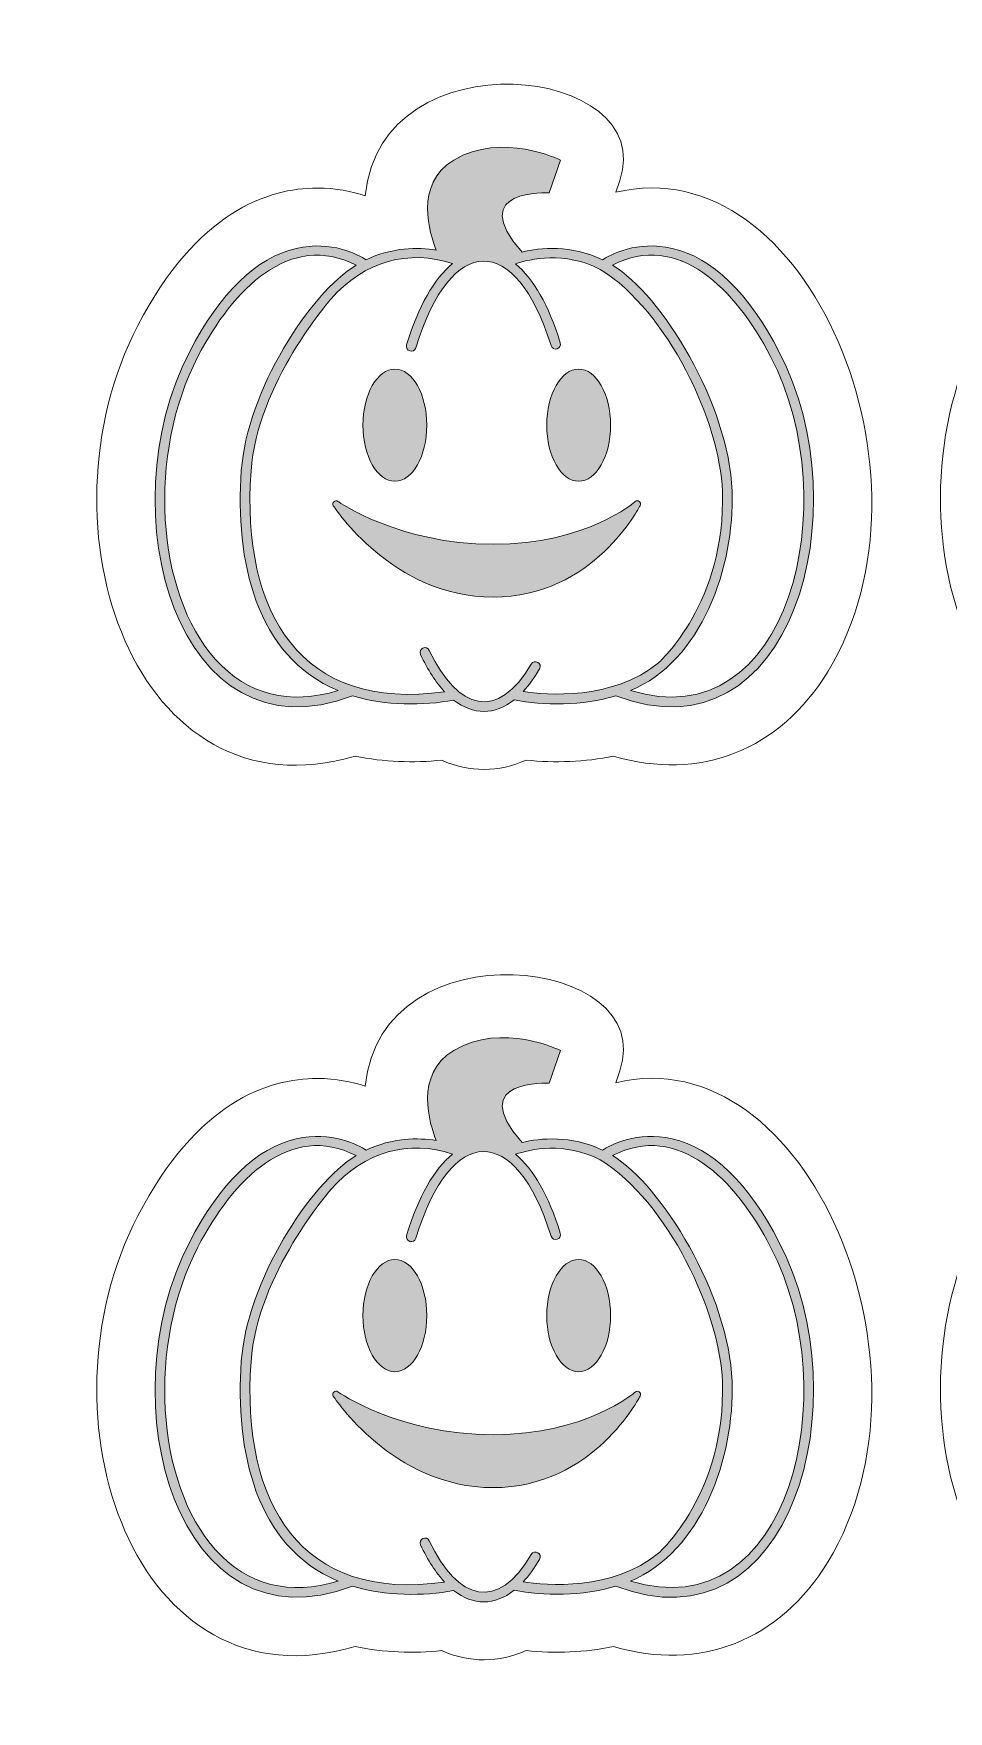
# Model space of a CAD drawing. Header units: inches. Extents: x 31.1 to 44.2, y -15.4 to -9.4.
# Drawn here: x 37.397 to 39.363, y -13.187 to -9.581 of the extents above; entities that cross this region are included whole.
import ezdxf

# ---------------------------------------------------------------- set-up
doc = ezdxf.new("R2010")
doc.units = ezdxf.units.IN
doc.header["$MEASUREMENT"] = 0
doc.layers.add('_U+0421_U+043B_U+043E_U+0439 1', color=7, linetype='Continuous')

msp = doc.modelspace()

# ---------------------------------------------------------------- hatches: boundary and pattern name
at = {"layer": '_U+0421_U+043B_U+043E_U+0439 1', "true_color": 0xffffff}
h = msp.add_hatch(color=7, dxfattribs=at)
h.dxf.hatch_style = 2
edge = h.paths.add_edge_path()
edge.add_spline(control_points=[(38.4995, -10.4227), (38.4995, -10.3561), (38.5302, -10.3022), (38.5681, -10.3022), (38.6059, -10.3022), (38.6366, -10.3561), (38.6366, -10.4227), (38.6366, -10.4893), (38.6059, -10.5432), (38.5681, -10.5432), (38.5302, -10.5432), (38.4995, -10.4893), (38.4995, -10.4227)], knot_values=[0, 0, 0, 0, 0.013889, 0.013889, 0.013889, 0.027778, 0.027778, 0.027778, 0.041667, 0.041667, 0.041667, 0.055556, 0.055556, 0.055556, 0.055556], degree=3, periodic=0)
edge.add_line((38.4995, -10.4227), (38.4995, -10.4227))
edge = h.paths.add_edge_path()
edge.add_spline(control_points=[(38.1732, -10.5432), (38.2111, -10.5432), (38.2418, -10.4893), (38.2418, -10.4227), (38.2418, -10.3561), (38.2111, -10.3022), (38.1732, -10.3022), (38.1353, -10.3022), (38.1046, -10.3561), (38.1046, -10.4227), (38.1046, -10.4893), (38.1353, -10.5432), (38.1732, -10.5432)], knot_values=[0, 0, 0, 0, 0.013889, 0.013889, 0.013889, 0.027778, 0.027778, 0.027778, 0.041667, 0.041667, 0.041667, 0.055556, 0.055556, 0.055556, 0.055556], degree=3, periodic=0)
edge.add_line((38.1732, -10.5432), (38.1732, -10.5432))
edge = h.paths.add_edge_path()
edge.add_spline(control_points=[(38.6482, -11.0041), (38.5767, -11.0259), (38.4914, -11.0256), (38.4296, -11.0129), (38.3876, -11.046), (38.3415, -11.0461), (38.2995, -11.0132), (38.2352, -11.026), (38.1521, -11.0254), (38.0824, -11.0041), (37.7055, -11.148), (37.5544, -10.6068), (37.7315, -10.2656), (37.7979, -10.1377), (37.8752, -10.0627), (37.9614, -10.0428), (38.037, -10.0253), (38.0944, -10.0563), (38.1115, -10.0671), (38.1679, -10.0402), (38.2225, -10.0401), (38.2621, -10.0463), (38.2481, -10.0118), (38.2138, -9.9046), (38.2998, -9.853), (38.4032, -9.7909), (38.529, -9.853), (38.529, -9.853), (38.529, -9.853), (38.5049, -9.9236), (38.5049, -9.9236), (38.5049, -9.9236), (38.3236, -9.913), (38.4465, -10.0507), (38.4862, -10.0412), (38.5514, -10.0348), (38.6192, -10.0671), (38.6363, -10.0563), (38.6937, -10.0253), (38.7693, -10.0428), (38.8555, -10.0627), (38.9328, -10.1377), (38.9992, -10.2656), (39.1756, -10.6053), (39.0262, -11.1484), (38.6482, -11.0041)], knot_values=[0, 0, 0, 0, 0.013889, 0.013889, 0.013889, 0.027778, 0.027778, 0.027778, 0.041667, 0.041667, 0.041667, 0.055556, 0.055556, 0.055556, 0.069444, 0.069444, 0.069444, 0.083333, 0.083333, 0.083333, 0.097222, 0.097222, 0.097222, 0.111111, 0.111111, 0.111111, 0.125, 0.125, 0.125, 0.138889, 0.138889, 0.138889, 0.152778, 0.152778, 0.152778, 0.166667, 0.166667, 0.166667, 0.180556, 0.180556, 0.180556, 0.194444, 0.194444, 0.194444, 0.208333, 0.208333, 0.208333, 0.208333], degree=3, periodic=0)
edge.add_line((38.6482, -11.0041), (38.6482, -11.0041))
edge = h.paths.add_edge_path()
edge.add_spline(control_points=[(38.0511, -10.9929), (37.8734, -10.9191), (37.8296, -10.7126), (37.8432, -10.5201), (37.8553, -10.3494), (37.9906, -10.1386), (38.0898, -10.0789), (37.9484, -10.0061), (37.8257, -10.1292), (37.75, -10.2752), (37.6413, -10.4846), (37.6587, -10.7826), (37.7879, -10.9261), (37.8566, -11.0023), (37.9472, -11.025), (38.0511, -10.9929)], knot_values=[0, 0, 0, 0, 0.013889, 0.013889, 0.013889, 0.027778, 0.027778, 0.027778, 0.041667, 0.041667, 0.041667, 0.055556, 0.055556, 0.055556, 0.069444, 0.069444, 0.069444, 0.069444], degree=3, periodic=0)
edge.add_line((38.0511, -10.9929), (38.0511, -10.9929))
edge = h.paths.add_edge_path()
edge.add_spline(control_points=[(38.7398, -10.9332), (38.7411, -10.9321), (38.8853, -10.803), (38.877, -10.5649), (38.8717, -10.4159), (38.7609, -10.1791), (38.6147, -10.0878), (38.5371, -10.0483), (38.4637, -10.0653), (38.4323, -10.0761), (38.4705, -10.1076), (38.5039, -10.1655), (38.5286, -10.2455), (38.5327, -10.2587), (38.5128, -10.2648), (38.5087, -10.2517), (38.4333, -10.0078), (38.2927, -10.01), (38.2184, -10.2563), (38.2144, -10.2695), (38.1945, -10.2635), (38.1985, -10.2503), (38.2235, -10.1673), (38.2577, -10.1075), (38.2968, -10.0755), (38.2038, -10.0444), (38.108, -10.0692), (38.0356, -10.1519), (38.034, -10.1537), (37.8774, -10.3322), (37.864, -10.5216), (37.8424, -10.8278), (37.9726, -11.0396), (38.2801, -10.9953), (38.2613, -10.9753), (38.2438, -10.9486), (38.2283, -10.9156), (38.2225, -10.9031), (38.2413, -10.8942), (38.2472, -10.9067), (38.3078, -11.0357), (38.3948, -11.0592), (38.4661, -10.936), (38.4731, -10.9241), (38.4911, -10.9346), (38.4842, -10.9465), (38.473, -10.9657), (38.4611, -10.9817), (38.4487, -10.995), (38.4976, -11.0023), (38.6404, -11.0148), (38.7398, -10.9332)], knot_values=[0, 0, 0, 0, 0.013889, 0.013889, 0.013889, 0.027778, 0.027778, 0.027778, 0.041667, 0.041667, 0.041667, 0.055556, 0.055556, 0.055556, 0.069444, 0.069444, 0.069444, 0.083333, 0.083333, 0.083333, 0.097222, 0.097222, 0.097222, 0.111111, 0.111111, 0.111111, 0.125, 0.125, 0.125, 0.138889, 0.138889, 0.138889, 0.152778, 0.152778, 0.152778, 0.166667, 0.166667, 0.166667, 0.180556, 0.180556, 0.180556, 0.194444, 0.194444, 0.194444, 0.208333, 0.208333, 0.208333, 0.222222, 0.222222, 0.222222, 0.236111, 0.236111, 0.236111, 0.236111], degree=3, periodic=0)
edge.add_line((38.7398, -10.9332), (38.7398, -10.9332))
edge = h.paths.add_edge_path()
edge.add_spline(control_points=[(38.9807, -10.2752), (38.9049, -10.129), (38.7817, -10.0059), (38.6408, -10.0788), (38.7458, -10.1419), (38.8912, -10.3768), (38.8978, -10.5642), (38.9035, -10.7287), (38.8315, -10.9298), (38.6795, -10.9929), (39.0193, -11.098), (39.1446, -10.5909), (38.9807, -10.2752)], knot_values=[0, 0, 0, 0, 0.013889, 0.013889, 0.013889, 0.027778, 0.027778, 0.027778, 0.041667, 0.041667, 0.041667, 0.055556, 0.055556, 0.055556, 0.055556], degree=3, periodic=0)
edge.add_line((38.9807, -10.2752), (38.9807, -10.2752))
edge = h.paths.add_edge_path()
edge.add_spline(control_points=[(38.6895, -10.5869), (38.6885, -10.5878), (38.5849, -10.6786), (38.3841, -10.6786), (38.1827, -10.6786), (38.0521, -10.5873), (38.0508, -10.5864), (38.0446, -10.582), (38.0369, -10.5894), (38.0409, -10.5958), (38.0422, -10.5978), (38.1684, -10.7923), (38.3841, -10.7923), (38.6003, -10.7923), (38.6994, -10.5971), (38.7004, -10.5952), (38.7038, -10.5883), (38.6952, -10.5818), (38.6895, -10.5869)], knot_values=[0, 0, 0, 0, 0.013889, 0.013889, 0.013889, 0.027778, 0.027778, 0.027778, 0.041667, 0.041667, 0.041667, 0.055556, 0.055556, 0.055556, 0.069444, 0.069444, 0.069444, 0.083333, 0.083333, 0.083333, 0.083333], degree=3, periodic=0)
edge.add_line((38.6895, -10.5869), (38.6895, -10.5869))
h = msp.add_hatch(color=7, dxfattribs=at)
h.dxf.hatch_style = 2
edge = h.paths.add_edge_path()
edge.add_spline(control_points=[(38.4995, -12.336), (38.4995, -12.2695), (38.5302, -12.2155), (38.5681, -12.2155), (38.6059, -12.2155), (38.6366, -12.2695), (38.6366, -12.336), (38.6366, -12.4026), (38.6059, -12.4566), (38.5681, -12.4566), (38.5302, -12.4566), (38.4995, -12.4026), (38.4995, -12.336)], knot_values=[0, 0, 0, 0, 0.013889, 0.013889, 0.013889, 0.027778, 0.027778, 0.027778, 0.041667, 0.041667, 0.041667, 0.055556, 0.055556, 0.055556, 0.055556], degree=3, periodic=0)
edge.add_line((38.4995, -12.336), (38.4995, -12.336))
edge = h.paths.add_edge_path()
edge.add_spline(control_points=[(38.1732, -12.4566), (38.2111, -12.4566), (38.2418, -12.4026), (38.2418, -12.336), (38.2418, -12.2695), (38.2111, -12.2155), (38.1732, -12.2155), (38.1353, -12.2155), (38.1046, -12.2695), (38.1046, -12.336), (38.1046, -12.4026), (38.1353, -12.4566), (38.1732, -12.4566)], knot_values=[0, 0, 0, 0, 0.013889, 0.013889, 0.013889, 0.027778, 0.027778, 0.027778, 0.041667, 0.041667, 0.041667, 0.055556, 0.055556, 0.055556, 0.055556], degree=3, periodic=0)
edge.add_line((38.1732, -12.4566), (38.1732, -12.4566))
edge = h.paths.add_edge_path()
edge.add_spline(control_points=[(38.6482, -12.9175), (38.5767, -12.9392), (38.4914, -12.9389), (38.4296, -12.9262), (38.3876, -12.9594), (38.3415, -12.9595), (38.2995, -12.9266), (38.2352, -12.9393), (38.1521, -12.9387), (38.0824, -12.9175), (37.7055, -13.0613), (37.5544, -12.5201), (37.7315, -12.1789), (37.7979, -12.051), (37.8752, -11.976), (37.9614, -11.9561), (38.037, -11.9387), (38.0944, -11.9696), (38.1115, -11.9805), (38.1679, -11.9536), (38.2225, -11.9535), (38.2621, -11.9597), (38.2481, -11.9251), (38.2138, -11.8179), (38.2998, -11.7663), (38.4032, -11.7043), (38.529, -11.7663), (38.529, -11.7663), (38.529, -11.7663), (38.5049, -11.8369), (38.5049, -11.8369), (38.5049, -11.8369), (38.3236, -11.8264), (38.4465, -11.9641), (38.4862, -11.9546), (38.5514, -11.9481), (38.6192, -11.9805), (38.6363, -11.9697), (38.6937, -11.9386), (38.7693, -11.9561), (38.8555, -11.976), (38.9328, -12.051), (38.9992, -12.1789), (39.1756, -12.5187), (39.0262, -13.0618), (38.6482, -12.9175)], knot_values=[0, 0, 0, 0, 0.013889, 0.013889, 0.013889, 0.027778, 0.027778, 0.027778, 0.041667, 0.041667, 0.041667, 0.055556, 0.055556, 0.055556, 0.069444, 0.069444, 0.069444, 0.083333, 0.083333, 0.083333, 0.097222, 0.097222, 0.097222, 0.111111, 0.111111, 0.111111, 0.125, 0.125, 0.125, 0.138889, 0.138889, 0.138889, 0.152778, 0.152778, 0.152778, 0.166667, 0.166667, 0.166667, 0.180556, 0.180556, 0.180556, 0.194444, 0.194444, 0.194444, 0.208333, 0.208333, 0.208333, 0.208333], degree=3, periodic=0)
edge.add_line((38.6482, -12.9175), (38.6482, -12.9175))
edge = h.paths.add_edge_path()
edge.add_spline(control_points=[(38.0511, -12.9063), (37.8734, -12.8324), (37.8296, -12.626), (37.8432, -12.4335), (37.8553, -12.2628), (37.9906, -12.0519), (38.0898, -11.9922), (37.9484, -11.9194), (37.8257, -12.0425), (37.75, -12.1886), (37.6413, -12.3979), (37.6587, -12.696), (37.7879, -12.8394), (37.8566, -12.9156), (37.9472, -12.9384), (38.0511, -12.9063)], knot_values=[0, 0, 0, 0, 0.013889, 0.013889, 0.013889, 0.027778, 0.027778, 0.027778, 0.041667, 0.041667, 0.041667, 0.055556, 0.055556, 0.055556, 0.069444, 0.069444, 0.069444, 0.069444], degree=3, periodic=0)
edge.add_line((38.0511, -12.9063), (38.0511, -12.9063))
edge = h.paths.add_edge_path()
edge.add_spline(control_points=[(38.7398, -12.8466), (38.7411, -12.8455), (38.8853, -12.7164), (38.877, -12.4782), (38.8717, -12.3293), (38.7609, -12.0924), (38.6147, -12.0012), (38.5371, -11.9616), (38.4637, -11.9786), (38.4323, -11.9894), (38.4705, -12.0209), (38.5039, -12.0789), (38.5286, -12.1588), (38.5327, -12.172), (38.5128, -12.1781), (38.5087, -12.165), (38.4333, -11.9211), (38.2927, -11.9234), (38.2184, -12.1697), (38.2144, -12.1829), (38.1945, -12.1768), (38.1985, -12.1636), (38.2235, -12.0807), (38.2577, -12.0208), (38.2968, -11.9889), (38.2038, -11.9577), (38.108, -11.9826), (38.0356, -12.0652), (38.034, -12.0671), (37.8774, -12.2456), (37.864, -12.435), (37.8424, -12.7411), (37.9726, -12.953), (38.2801, -12.9086), (38.2613, -12.8886), (38.2438, -12.8619), (38.2283, -12.8289), (38.2225, -12.8165), (38.2413, -12.8076), (38.2472, -12.8201), (38.3078, -12.9491), (38.3948, -12.9726), (38.4661, -12.8494), (38.4731, -12.8374), (38.4911, -12.8479), (38.4842, -12.8598), (38.473, -12.8791), (38.4611, -12.8951), (38.4487, -12.9083), (38.4976, -12.9156), (38.6404, -12.9281), (38.7398, -12.8466)], knot_values=[0, 0, 0, 0, 0.013889, 0.013889, 0.013889, 0.027778, 0.027778, 0.027778, 0.041667, 0.041667, 0.041667, 0.055556, 0.055556, 0.055556, 0.069444, 0.069444, 0.069444, 0.083333, 0.083333, 0.083333, 0.097222, 0.097222, 0.097222, 0.111111, 0.111111, 0.111111, 0.125, 0.125, 0.125, 0.138889, 0.138889, 0.138889, 0.152778, 0.152778, 0.152778, 0.166667, 0.166667, 0.166667, 0.180556, 0.180556, 0.180556, 0.194444, 0.194444, 0.194444, 0.208333, 0.208333, 0.208333, 0.222222, 0.222222, 0.222222, 0.236111, 0.236111, 0.236111, 0.236111], degree=3, periodic=0)
edge.add_line((38.7398, -12.8466), (38.7398, -12.8466))
edge = h.paths.add_edge_path()
edge.add_spline(control_points=[(38.9807, -12.1886), (38.9049, -12.0424), (38.7817, -11.9193), (38.6408, -11.9922), (38.7458, -12.0553), (38.8912, -12.2901), (38.8978, -12.4775), (38.9035, -12.642), (38.8315, -12.8431), (38.6795, -12.9063), (39.0193, -13.0113), (39.1446, -12.5042), (38.9807, -12.1886)], knot_values=[0, 0, 0, 0, 0.013889, 0.013889, 0.013889, 0.027778, 0.027778, 0.027778, 0.041667, 0.041667, 0.041667, 0.055556, 0.055556, 0.055556, 0.055556], degree=3, periodic=0)
edge.add_line((38.9807, -12.1886), (38.9807, -12.1886))
edge = h.paths.add_edge_path()
edge.add_spline(control_points=[(38.6895, -12.5003), (38.6885, -12.5012), (38.5849, -12.592), (38.3841, -12.592), (38.1827, -12.592), (38.0521, -12.5007), (38.0508, -12.4998), (38.0446, -12.4954), (38.0369, -12.5027), (38.0409, -12.5092), (38.0422, -12.5111), (38.1684, -12.7056), (38.3841, -12.7056), (38.6003, -12.7056), (38.6994, -12.5105), (38.7004, -12.5085), (38.7038, -12.5017), (38.6952, -12.4952), (38.6895, -12.5003)], knot_values=[0, 0, 0, 0, 0.013889, 0.013889, 0.013889, 0.027778, 0.027778, 0.027778, 0.041667, 0.041667, 0.041667, 0.055556, 0.055556, 0.055556, 0.069444, 0.069444, 0.069444, 0.083333, 0.083333, 0.083333, 0.083333], degree=3, periodic=0)
edge.add_line((38.6895, -12.5003), (38.6895, -12.5003))

# ---------------------------------------------------------------- linework, layer by layer
at = {"layer": '_U+0421_U+043B_U+043E_U+0439 1', "color": 1, "lineweight": 9, "true_color": 0xff0000}
for points in [[(38.648, -9.9222), (38.648, -9.9222), (38.6567, -9.8966), (38.6567, -9.8966), (38.7408, -9.6503), (38.1433, -9.5811), (38.1094, -9.9298), (38.0809, -9.9203), (38.0461, -9.9131), (38.0065, -9.9131), (37.9005, -9.9131), (37.7475, -9.9643), (37.6209, -10.2082), (37.3967, -10.6403), (37.6154, -11.2732), (38.088, -11.1338), (38.1492, -11.1467), (38.2134, -11.1486), (38.2738, -11.1425), (38.3329, -11.1693), (38.3971, -11.1687), (38.455, -11.1423), (38.517, -11.1488), (38.5819, -11.1466), (38.6427, -11.1338), (38.8287, -11.1887), (39.0007, -11.1215), (39.1043, -10.9511), (39.358, -10.5336), (39.0598, -9.8226), (38.648, -9.9222)], [(40.4612, -9.9222), (40.4612, -9.9222), (40.4699, -9.8966), (40.4699, -9.8966), (40.554, -9.6503), (39.9565, -9.5811), (39.9226, -9.9298), (39.8941, -9.9203), (39.8593, -9.9131), (39.8197, -9.9131), (39.7137, -9.9131), (39.5607, -9.9643), (39.4341, -10.2082), (39.2099, -10.6403), (39.4286, -11.2732), (39.9012, -11.1338), (39.9624, -11.1467), (40.0266, -11.1486), (40.087, -11.1425), (40.1461, -11.1693), (40.2103, -11.1687), (40.2682, -11.1423), (40.3302, -11.1488), (40.3951, -11.1466), (40.4559, -11.1338), (40.6419, -11.1887), (40.8139, -11.1215), (40.9175, -10.9511), (41.1712, -10.5336), (40.873, -9.8226), (40.4612, -9.9222)], [(38.648, -11.8355), (38.648, -11.8355), (38.6567, -11.8099), (38.6567, -11.8099), (38.7408, -11.5636), (38.1433, -11.4945), (38.1094, -11.8431), (38.0809, -11.8337), (38.0461, -11.8264), (38.0065, -11.8264), (37.9005, -11.8264), (37.7475, -11.8776), (37.6209, -12.1216), (37.3967, -12.5536), (37.6154, -13.1866), (38.088, -13.0471), (38.1492, -13.06), (38.2134, -13.062), (38.2738, -13.0559), (38.3329, -13.0826), (38.3971, -13.082), (38.455, -13.0557), (38.517, -13.0622), (38.5819, -13.06), (38.6427, -13.0471), (38.8287, -13.102), (39.0007, -13.0348), (39.1043, -12.8645), (39.358, -12.4469), (39.0598, -11.7359), (38.648, -11.8355)], [(40.4612, -11.8355), (40.4612, -11.8355), (40.4699, -11.8099), (40.4699, -11.8099), (40.554, -11.5636), (39.9565, -11.4945), (39.9226, -11.8431), (39.8941, -11.8337), (39.8593, -11.8264), (39.8197, -11.8264), (39.7137, -11.8264), (39.5607, -11.8776), (39.4341, -12.1216), (39.2099, -12.5536), (39.4286, -13.1866), (39.9012, -13.0471), (39.9624, -13.06), (40.0266, -13.062), (40.087, -13.0559), (40.1461, -13.0826), (40.2103, -13.082), (40.2682, -13.0557), (40.3302, -13.0622), (40.3951, -13.06), (40.4559, -13.0471), (40.6419, -13.102), (40.8139, -13.0348), (40.9175, -12.8645), (41.1712, -12.4469), (40.873, -11.7359), (40.4612, -11.8355)]]:
    msp.add_open_spline(points, degree=3, knots=[0, 0, 0, 0, 1, 1, 1, 2, 2, 2, 3, 3, 3, 4, 4, 4, 5, 5, 5, 6, 6, 6, 7, 7, 7, 8, 8, 8, 9, 9, 9, 10, 10, 10, 10], dxfattribs=at)
at = {"layer": '_U+0421_U+043B_U+043E_U+0439 1', "lineweight": 0}
for points, knots in [([(38.6482, -11.0041), (38.5767, -11.0259), (38.4914, -11.0256), (38.4296, -11.0129), (38.3876, -11.046), (38.3415, -11.0461), (38.2995, -11.0132), (38.2352, -11.026), (38.1521, -11.0254), (38.0824, -11.0041), (37.7055, -11.148), (37.5544, -10.6068), (37.7315, -10.2656), (37.7979, -10.1377), (37.8752, -10.0627), (37.9614, -10.0428), (38.037, -10.0253), (38.0944, -10.0563), (38.1115, -10.0671), (38.1679, -10.0402), (38.2225, -10.0401), (38.2621, -10.0463), (38.2481, -10.0118), (38.2138, -9.9046), (38.2998, -9.853), (38.4032, -9.7909), (38.529, -9.853), (38.529, -9.853), (38.529, -9.853), (38.5049, -9.9236), (38.5049, -9.9236), (38.5049, -9.9236), (38.3236, -9.913), (38.4465, -10.0507), (38.4862, -10.0412), (38.5514, -10.0348), (38.6192, -10.0671), (38.6363, -10.0563), (38.6937, -10.0253), (38.7693, -10.0428), (38.8555, -10.0627), (38.9328, -10.1377), (38.9992, -10.2656), (39.1756, -10.6053), (39.0262, -11.1484), (38.6482, -11.0041)], [0, 0, 0, 0, 1, 1, 1, 2, 2, 2, 3, 3, 3, 4, 4, 4, 5, 5, 5, 6, 6, 6, 7, 7, 7, 8, 8, 8, 9, 9, 9, 10, 10, 10, 11, 11, 11, 12, 12, 12, 13, 13, 13, 14, 14, 14, 15, 15, 15, 15]), ([(38.0511, -10.9929), (37.8734, -10.9191), (37.8296, -10.7126), (37.8432, -10.5201), (37.8553, -10.3494), (37.9906, -10.1386), (38.0898, -10.0789), (37.9484, -10.0061), (37.8257, -10.1292), (37.75, -10.2752), (37.6413, -10.4846), (37.6587, -10.7826), (37.7879, -10.9261), (37.8566, -11.0023), (37.9472, -11.025), (38.0511, -10.9929)], [0, 0, 0, 0, 1, 1, 1, 2, 2, 2, 3, 3, 3, 4, 4, 4, 5, 5, 5, 5]), ([(38.7398, -10.9332), (38.7411, -10.9321), (38.8853, -10.803), (38.877, -10.5649), (38.8717, -10.4159), (38.7609, -10.1791), (38.6147, -10.0878), (38.5371, -10.0483), (38.4637, -10.0653), (38.4323, -10.0761), (38.4705, -10.1076), (38.5039, -10.1655), (38.5286, -10.2455), (38.5327, -10.2587), (38.5128, -10.2648), (38.5087, -10.2517), (38.4333, -10.0078), (38.2927, -10.01), (38.2184, -10.2563), (38.2144, -10.2695), (38.1945, -10.2635), (38.1985, -10.2503), (38.2235, -10.1673), (38.2577, -10.1075), (38.2968, -10.0755), (38.2038, -10.0444), (38.108, -10.0692), (38.0356, -10.1519), (38.034, -10.1537), (37.8774, -10.3322), (37.864, -10.5216), (37.8424, -10.8278), (37.9726, -11.0396), (38.2801, -10.9953), (38.2613, -10.9753), (38.2438, -10.9486), (38.2283, -10.9156), (38.2225, -10.9031), (38.2413, -10.8942), (38.2472, -10.9067), (38.3078, -11.0357), (38.3948, -11.0592), (38.4661, -10.936), (38.4731, -10.9241), (38.4911, -10.9346), (38.4842, -10.9465), (38.473, -10.9657), (38.4611, -10.9817), (38.4487, -10.995), (38.4976, -11.0023), (38.6404, -11.0148), (38.7398, -10.9332)], [0, 0, 0, 0, 1, 1, 1, 2, 2, 2, 3, 3, 3, 4, 4, 4, 5, 5, 5, 6, 6, 6, 7, 7, 7, 8, 8, 8, 9, 9, 9, 10, 10, 10, 11, 11, 11, 12, 12, 12, 13, 13, 13, 14, 14, 14, 15, 15, 15, 16, 16, 16, 17, 17, 17, 17]), ([(38.9807, -10.2752), (38.9049, -10.129), (38.7817, -10.0059), (38.6408, -10.0788), (38.7458, -10.1419), (38.8912, -10.3768), (38.8978, -10.5642), (38.9035, -10.7287), (38.8315, -10.9298), (38.6795, -10.9929), (39.0193, -11.098), (39.1446, -10.5909), (38.9807, -10.2752)], [0, 0, 0, 0, 1, 1, 1, 2, 2, 2, 3, 3, 3, 4, 4, 4, 4]), ([(38.1732, -10.5432), (38.2111, -10.5432), (38.2418, -10.4893), (38.2418, -10.4227), (38.2418, -10.3561), (38.2111, -10.3022), (38.1732, -10.3022), (38.1353, -10.3022), (38.1046, -10.3561), (38.1046, -10.4227), (38.1046, -10.4893), (38.1353, -10.5432), (38.1732, -10.5432)], [0, 0, 0, 0, 1, 1, 1, 2, 2, 2, 3, 3, 3, 4, 4, 4, 4]), ([(38.4995, -10.4227), (38.4995, -10.3561), (38.5302, -10.3022), (38.5681, -10.3022), (38.6059, -10.3022), (38.6366, -10.3561), (38.6366, -10.4227), (38.6366, -10.4893), (38.6059, -10.5432), (38.5681, -10.5432), (38.5302, -10.5432), (38.4995, -10.4893), (38.4995, -10.4227)], [0, 0, 0, 0, 1, 1, 1, 2, 2, 2, 3, 3, 3, 4, 4, 4, 4]), ([(38.6895, -10.5869), (38.6885, -10.5878), (38.5849, -10.6786), (38.3841, -10.6786), (38.1827, -10.6786), (38.0521, -10.5873), (38.0508, -10.5864), (38.0446, -10.582), (38.0369, -10.5894), (38.0409, -10.5958), (38.0422, -10.5978), (38.1684, -10.7923), (38.3841, -10.7923), (38.6003, -10.7923), (38.6994, -10.5971), (38.7004, -10.5952), (38.7038, -10.5883), (38.6952, -10.5818), (38.6895, -10.5869)], [0, 0, 0, 0, 1, 1, 1, 2, 2, 2, 3, 3, 3, 4, 4, 4, 5, 5, 5, 6, 6, 6, 6]), ([(38.6482, -12.9175), (38.5767, -12.9392), (38.4914, -12.9389), (38.4296, -12.9262), (38.3876, -12.9594), (38.3415, -12.9595), (38.2995, -12.9266), (38.2352, -12.9393), (38.1521, -12.9387), (38.0824, -12.9175), (37.7055, -13.0613), (37.5544, -12.5201), (37.7315, -12.1789), (37.7979, -12.051), (37.8752, -11.976), (37.9614, -11.9561), (38.037, -11.9387), (38.0944, -11.9696), (38.1115, -11.9805), (38.1679, -11.9536), (38.2225, -11.9535), (38.2621, -11.9597), (38.2481, -11.9251), (38.2138, -11.8179), (38.2998, -11.7663), (38.4032, -11.7043), (38.529, -11.7663), (38.529, -11.7663), (38.529, -11.7663), (38.5049, -11.8369), (38.5049, -11.8369), (38.5049, -11.8369), (38.3236, -11.8264), (38.4465, -11.9641), (38.4862, -11.9546), (38.5514, -11.9481), (38.6192, -11.9805), (38.6363, -11.9697), (38.6937, -11.9386), (38.7693, -11.9561), (38.8555, -11.976), (38.9328, -12.051), (38.9992, -12.1789), (39.1756, -12.5187), (39.0262, -13.0618), (38.6482, -12.9175)], [0, 0, 0, 0, 1, 1, 1, 2, 2, 2, 3, 3, 3, 4, 4, 4, 5, 5, 5, 6, 6, 6, 7, 7, 7, 8, 8, 8, 9, 9, 9, 10, 10, 10, 11, 11, 11, 12, 12, 12, 13, 13, 13, 14, 14, 14, 15, 15, 15, 15]), ([(38.0511, -12.9063), (37.8734, -12.8324), (37.8296, -12.626), (37.8432, -12.4335), (37.8553, -12.2628), (37.9906, -12.0519), (38.0898, -11.9922), (37.9484, -11.9194), (37.8257, -12.0425), (37.75, -12.1886), (37.6413, -12.3979), (37.6587, -12.696), (37.7879, -12.8394), (37.8566, -12.9156), (37.9472, -12.9384), (38.0511, -12.9063)], [0, 0, 0, 0, 1, 1, 1, 2, 2, 2, 3, 3, 3, 4, 4, 4, 5, 5, 5, 5]), ([(38.7398, -12.8466), (38.7411, -12.8455), (38.8853, -12.7164), (38.877, -12.4782), (38.8717, -12.3293), (38.7609, -12.0924), (38.6147, -12.0012), (38.5371, -11.9616), (38.4637, -11.9786), (38.4323, -11.9894), (38.4705, -12.0209), (38.5039, -12.0789), (38.5286, -12.1588), (38.5327, -12.172), (38.5128, -12.1781), (38.5087, -12.165), (38.4333, -11.9211), (38.2927, -11.9234), (38.2184, -12.1697), (38.2144, -12.1829), (38.1945, -12.1768), (38.1985, -12.1636), (38.2235, -12.0807), (38.2577, -12.0208), (38.2968, -11.9889), (38.2038, -11.9577), (38.108, -11.9826), (38.0356, -12.0652), (38.034, -12.0671), (37.8774, -12.2456), (37.864, -12.435), (37.8424, -12.7411), (37.9726, -12.953), (38.2801, -12.9086), (38.2613, -12.8886), (38.2438, -12.8619), (38.2283, -12.8289), (38.2225, -12.8165), (38.2413, -12.8076), (38.2472, -12.8201), (38.3078, -12.9491), (38.3948, -12.9726), (38.4661, -12.8494), (38.4731, -12.8374), (38.4911, -12.8479), (38.4842, -12.8598), (38.473, -12.8791), (38.4611, -12.8951), (38.4487, -12.9083), (38.4976, -12.9156), (38.6404, -12.9281), (38.7398, -12.8466)], [0, 0, 0, 0, 1, 1, 1, 2, 2, 2, 3, 3, 3, 4, 4, 4, 5, 5, 5, 6, 6, 6, 7, 7, 7, 8, 8, 8, 9, 9, 9, 10, 10, 10, 11, 11, 11, 12, 12, 12, 13, 13, 13, 14, 14, 14, 15, 15, 15, 16, 16, 16, 17, 17, 17, 17]), ([(38.9807, -12.1886), (38.9049, -12.0424), (38.7817, -11.9193), (38.6408, -11.9922), (38.7458, -12.0553), (38.8912, -12.2901), (38.8978, -12.4775), (38.9035, -12.642), (38.8315, -12.8431), (38.6795, -12.9063), (39.0193, -13.0113), (39.1446, -12.5042), (38.9807, -12.1886)], [0, 0, 0, 0, 1, 1, 1, 2, 2, 2, 3, 3, 3, 4, 4, 4, 4]), ([(38.1732, -12.4566), (38.2111, -12.4566), (38.2418, -12.4026), (38.2418, -12.336), (38.2418, -12.2695), (38.2111, -12.2155), (38.1732, -12.2155), (38.1353, -12.2155), (38.1046, -12.2695), (38.1046, -12.336), (38.1046, -12.4026), (38.1353, -12.4566), (38.1732, -12.4566)], [0, 0, 0, 0, 1, 1, 1, 2, 2, 2, 3, 3, 3, 4, 4, 4, 4]), ([(38.4995, -12.336), (38.4995, -12.2695), (38.5302, -12.2155), (38.5681, -12.2155), (38.6059, -12.2155), (38.6366, -12.2695), (38.6366, -12.336), (38.6366, -12.4026), (38.6059, -12.4566), (38.5681, -12.4566), (38.5302, -12.4566), (38.4995, -12.4026), (38.4995, -12.336)], [0, 0, 0, 0, 1, 1, 1, 2, 2, 2, 3, 3, 3, 4, 4, 4, 4]), ([(38.6895, -12.5003), (38.6885, -12.5012), (38.5849, -12.592), (38.3841, -12.592), (38.1827, -12.592), (38.0521, -12.5007), (38.0508, -12.4998), (38.0446, -12.4954), (38.0369, -12.5027), (38.0409, -12.5092), (38.0422, -12.5111), (38.1684, -12.7056), (38.3841, -12.7056), (38.6003, -12.7056), (38.6994, -12.5105), (38.7004, -12.5085), (38.7038, -12.5017), (38.6952, -12.4952), (38.6895, -12.5003)], [0, 0, 0, 0, 1, 1, 1, 2, 2, 2, 3, 3, 3, 4, 4, 4, 5, 5, 5, 6, 6, 6, 6])]:
    msp.add_open_spline(points, degree=3, knots=knots, dxfattribs=at)

doc.saveas('drawing.dxf')
